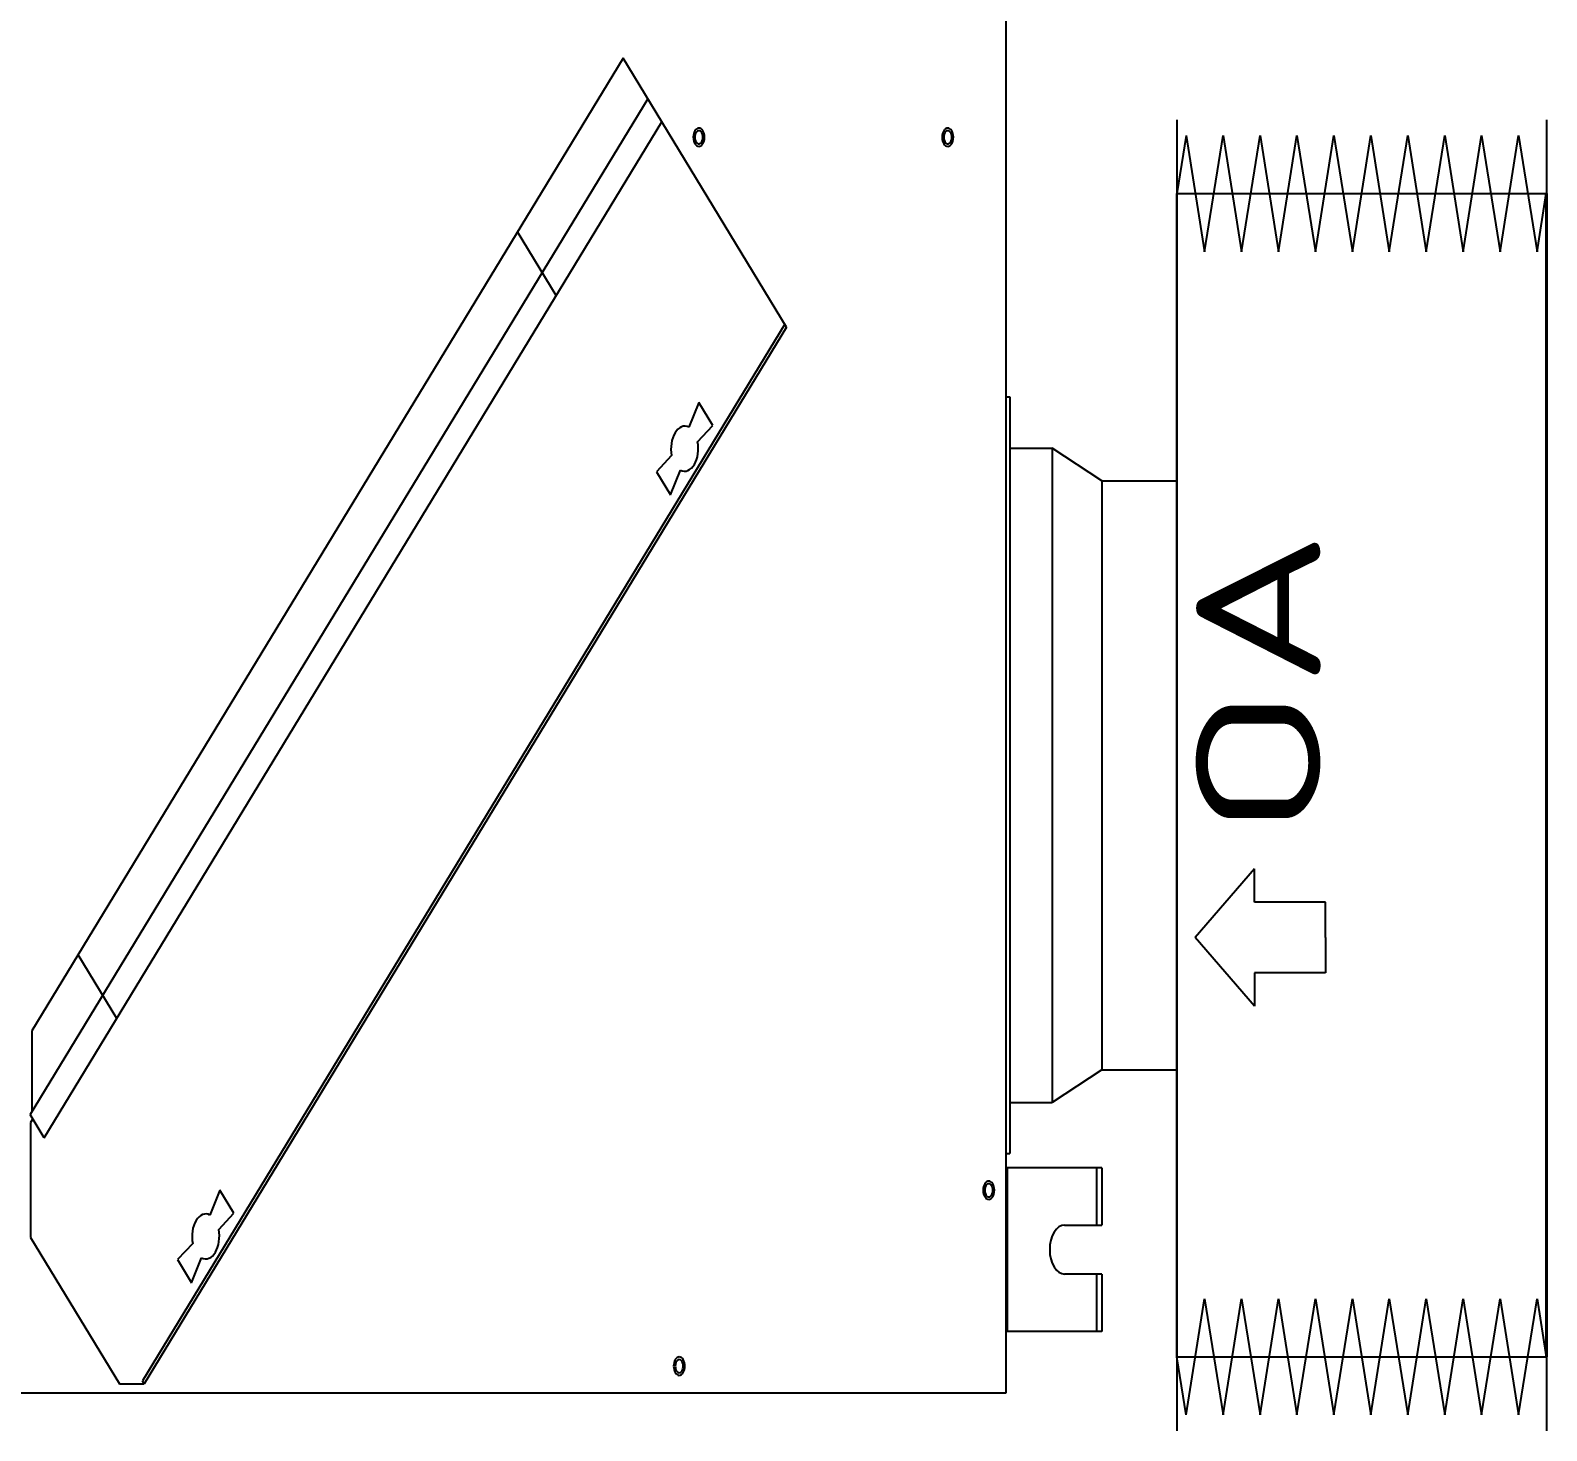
# Model space of a CAD drawing. Extents: x 815029915 to 815825525, y 579155098 to 579748855.
# Drawn here: x 815188639 to 815189460, y 579477153 to 579477911 of the extents above; entities that cross this region are included whole.
import ezdxf

# ---------------------------------------------------------------- set-up
doc = ezdxf.new("R2010")
doc.units = 0
doc.header["$LTSCALE"] = 100
doc.header["$MEASUREMENT"] = 0
for name, color, linetype in [('H-全热回收除霾新风机-设备', 7, 'Continuous'), ('H-通风-排风-法兰', 2, 'Continuous'), ('H-通风-排风-端线', 2, 'Continuous'), ('H-通风-排风-阀门', 7, 'Continuous')]:
    doc.layers.add(name, color=color, linetype=linetype)
doc.styles.get("Standard").update_dxf_attribs({"font": 'gbenor.shx', "bigfont": 'gbcbig.shx'})

# ---------------------------------------------------------------- blocks, each defined once
blk = doc.blocks.new('00000031Body')
for p, q in [((-237.5, 550), (-250, 500)), ((-237.5, 550), (-212.5, 450)), ((-212.5, 450), (-187.5, 550)), ((-187.5, 550), (-162.5, 450)), ((-162.5, 450), (-137.5, 550)), ((-137.5, 550), (-112.5, 450)), ((-112.5, 450), (-87.5, 550)), ((-87.5, 550), (-62.5, 450)), ((-62.5, 450), (-37.5, 550)), ((-37.5, 550), (-12.5, 450)), ((-12.5, 450), (12.5, 550)), ((12.5, 550), (37.5, 450)), ((37.5, 450), (62.5, 550)), ((62.5, 550), (87.5, 450)), ((87.5, 450), (112.5, 550)), ((112.5, 550), (137.5, 450)), ((137.5, 450), (162.5, 550)), ((162.5, 550), (187.5, 450)), ((187.5, 450), (212.5, 550)), ((212.5, 550), (237.5, 450)), ((-250, 500), (250, 500)), ((237.5, 450), (250, 500)), ((250, -500), (250, 500)), ((-237.5, -550), (-212.5, -450)), ((-212.5, -450), (-187.5, -550)), ((-187.5, -550), (-162.5, -450)), ((-162.5, -450), (-137.5, -550)), ((-137.5, -550), (-112.5, -450)), ((-112.5, -450), (-87.5, -550)), ((-87.5, -550), (-62.5, -450)), ((-62.5, -450), (-37.5, -550)), ((-37.5, -550), (-12.5, -450)), ((-12.5, -450), (12.5, -550)), ((12.5, -550), (37.5, -450)), ((37.5, -450), (62.5, -550)), ((62.5, -550), (87.5, -450)), ((87.5, -450), (112.5, -550)), ((112.5, -550), (137.5, -450)), ((137.5, -450), (162.5, -550)), ((162.5, -550), (187.5, -450)), ((187.5, -450), (212.5, -550)), ((212.5, -550), (237.5, -450)), ((237.5, -450), (250, -500)), ((-237.5, -550), (-250, -500))]:
    blk.add_line(p, q)
at = {"color": 0, "linetype": 'ByBlock', "lineweight": -2}
for p, q in [((-250, -500), (-250, 500)), ((250, -500), (250, 500)), ((-250, -500), (250, -500))]:
    blk.add_line(p, q, dxfattribs=at)

msp = doc.modelspace()

# ---------------------------------------------------------------- linework, layer by layer
at = {"layer": 'H-全热回收除霾新风机-设备'}
for p, q in [((815189167.71, 579477173.53), (815189167.71, 579479170.21)), ((815189167.71, 579477173.53), (815189167.71, 579479170.21)), ((815188960.32, 579477896.25), (815188640.21, 579477369.57)), ((815188960.32, 579477896.25), (815188640.21, 579477369.57)), ((815189048.84, 579477750.62), (815188960.32, 579477896.25)), ((815189048.84, 579477750.62), (815188960.32, 579477896.25)), ((815188973.65, 579477874.33), (815188639.26, 579477324.15)), ((815188973.65, 579477874.33), (815188639.26, 579477324.15)), ((815188646.87, 579477311.63), (815188981.26, 579477861.8)), ((815188646.87, 579477311.63), (815188981.26, 579477861.8)), ((815188998.36, 579477854.46), (815188998.3, 579477853.49)), ((815188998.36, 579477854.46), (815188998.3, 579477853.49)), ((815188998.53, 579477855.39), (815188998.36, 579477854.46)), ((815188998.53, 579477855.39), (815188998.36, 579477854.46)), ((815188998.81, 579477856.26), (815188998.53, 579477855.39)), ((815188998.81, 579477856.26), (815188998.53, 579477855.39)), ((815188999.18, 579477857.01), (815188998.81, 579477856.26)), ((815188999.18, 579477857.01), (815188998.81, 579477856.26)), ((815188999.21, 579477854.18), (815188999.17, 579477853.49)), ((815188999.21, 579477854.18), (815188999.17, 579477853.49)), ((815188999.64, 579477857.63), (815188999.18, 579477857.01)), ((815188999.64, 579477857.63), (815188999.18, 579477857.01)), ((815188999.34, 579477854.84), (815188999.21, 579477854.18)), ((815188999.34, 579477854.84), (815188999.21, 579477854.18)), ((815188999.54, 579477855.46), (815188999.34, 579477854.84)), ((815188999.54, 579477855.46), (815188999.34, 579477854.84)), ((815188999.8, 579477855.99), (815188999.54, 579477855.46)), ((815188999.8, 579477855.99), (815188999.54, 579477855.46)), ((815189000.17, 579477858.09), (815188999.64, 579477857.63)), ((815189000.17, 579477858.09), (815188999.64, 579477857.63)), ((815189000.13, 579477856.43), (815188999.8, 579477855.99)), ((815189000.13, 579477856.43), (815188999.8, 579477855.99)), ((815189000.5, 579477856.76), (815189000.13, 579477856.43)), ((815189000.5, 579477856.76), (815189000.13, 579477856.43)), ((815189000.74, 579477858.38), (815189000.17, 579477858.09)), ((815189000.74, 579477858.38), (815189000.17, 579477858.09)), ((815189000.91, 579477856.96), (815189000.5, 579477856.76)), ((815189000.91, 579477856.96), (815189000.5, 579477856.76)), ((815189001.33, 579477858.47), (815189000.74, 579477858.38)), ((815189001.33, 579477858.47), (815189000.74, 579477858.38)), ((815189001.33, 579477857.03), (815189000.91, 579477856.96)), ((815189001.33, 579477857.03), (815189000.91, 579477856.96)), ((815189001.92, 579477858.38), (815189001.33, 579477858.47)), ((815189001.92, 579477858.38), (815189001.33, 579477858.47)), ((815189001.75, 579477856.96), (815189001.33, 579477857.03)), ((815189001.75, 579477856.96), (815189001.33, 579477857.03)), ((815189002.15, 579477856.76), (815189001.75, 579477856.96)), ((815189002.15, 579477856.76), (815189001.75, 579477856.96)), ((815189002.49, 579477858.09), (815189001.92, 579477858.38)), ((815189002.49, 579477858.09), (815189001.92, 579477858.38)), ((815189002.52, 579477856.43), (815189002.15, 579477856.76)), ((815189002.52, 579477856.43), (815189002.15, 579477856.76)), ((815189003.01, 579477857.63), (815189002.49, 579477858.09)), ((815189003.01, 579477857.63), (815189002.49, 579477858.09)), ((815189002.85, 579477855.99), (815189002.52, 579477856.43)), ((815189002.85, 579477855.99), (815189002.52, 579477856.43)), ((815189003.12, 579477855.46), (815189002.85, 579477855.99)), ((815189003.12, 579477855.46), (815189002.85, 579477855.99)), ((815189003.47, 579477857.01), (815189003.01, 579477857.63)), ((815189003.47, 579477857.01), (815189003.01, 579477857.63)), ((815189003.32, 579477854.84), (815189003.12, 579477855.46)), ((815189003.32, 579477854.84), (815189003.12, 579477855.46)), ((815189003.44, 579477854.18), (815189003.32, 579477854.84)), ((815189003.44, 579477854.18), (815189003.32, 579477854.84)), ((815189003.48, 579477853.49), (815189003.44, 579477854.18)), ((815189003.48, 579477853.49), (815189003.44, 579477854.18)), ((815189003.85, 579477856.26), (815189003.47, 579477857.01)), ((815189003.85, 579477856.26), (815189003.47, 579477857.01)), ((815189004.13, 579477855.39), (815189003.85, 579477856.26)), ((815189004.13, 579477855.39), (815189003.85, 579477856.26)), ((815189004.3, 579477854.46), (815189004.13, 579477855.39)), ((815189004.3, 579477854.46), (815189004.13, 579477855.39)), ((815189004.36, 579477853.49), (815189004.3, 579477854.46)), ((815189004.36, 579477853.49), (815189004.3, 579477854.46)), ((815189133.1, 579477854.46), (815189133.05, 579477853.49)), ((815189133.1, 579477854.46), (815189133.05, 579477853.49)), ((815189133.28, 579477855.39), (815189133.1, 579477854.46)), ((815189133.28, 579477855.39), (815189133.1, 579477854.46)), ((815189133.56, 579477856.26), (815189133.28, 579477855.39)), ((815189133.56, 579477856.26), (815189133.28, 579477855.39)), ((815189133.93, 579477857.01), (815189133.56, 579477856.26)), ((815189133.93, 579477857.01), (815189133.56, 579477856.26)), ((815189133.96, 579477854.18), (815189133.92, 579477853.49)), ((815189133.96, 579477854.18), (815189133.92, 579477853.49)), ((815189134.39, 579477857.63), (815189133.93, 579477857.01)), ((815189134.39, 579477857.63), (815189133.93, 579477857.01)), ((815189134.08, 579477854.84), (815189133.96, 579477854.18)), ((815189134.08, 579477854.84), (815189133.96, 579477854.18)), ((815189134.28, 579477855.46), (815189134.08, 579477854.84)), ((815189134.28, 579477855.46), (815189134.08, 579477854.84)), ((815189134.55, 579477855.99), (815189134.28, 579477855.46)), ((815189134.55, 579477855.99), (815189134.28, 579477855.46)), ((815189134.92, 579477858.09), (815189134.39, 579477857.63)), ((815189134.92, 579477858.09), (815189134.39, 579477857.63)), ((815189134.88, 579477856.43), (815189134.55, 579477855.99)), ((815189134.88, 579477856.43), (815189134.55, 579477855.99)), ((815189135.25, 579477856.76), (815189134.88, 579477856.43)), ((815189135.25, 579477856.76), (815189134.88, 579477856.43)), ((815189135.48, 579477858.38), (815189134.92, 579477858.09)), ((815189135.48, 579477858.38), (815189134.92, 579477858.09)), ((815189135.65, 579477856.96), (815189135.25, 579477856.76)), ((815189135.65, 579477856.96), (815189135.25, 579477856.76)), ((815189136.07, 579477858.47), (815189135.48, 579477858.38)), ((815189136.07, 579477858.47), (815189135.48, 579477858.38)), ((815189136.07, 579477857.03), (815189135.65, 579477856.96)), ((815189136.07, 579477857.03), (815189135.65, 579477856.96)), ((815189136.67, 579477858.38), (815189136.07, 579477858.47)), ((815189136.67, 579477858.38), (815189136.07, 579477858.47)), ((815189136.49, 579477856.96), (815189136.07, 579477857.03)), ((815189136.49, 579477856.96), (815189136.07, 579477857.03)), ((815189136.9, 579477856.76), (815189136.49, 579477856.96)), ((815189136.9, 579477856.76), (815189136.49, 579477856.96)), ((815189137.23, 579477858.09), (815189136.67, 579477858.38)), ((815189137.23, 579477858.09), (815189136.67, 579477858.38)), ((815189137.27, 579477856.43), (815189136.9, 579477856.76)), ((815189137.27, 579477856.43), (815189136.9, 579477856.76)), ((815189137.76, 579477857.63), (815189137.23, 579477858.09)), ((815189137.76, 579477857.63), (815189137.23, 579477858.09)), ((815189137.6, 579477855.99), (815189137.27, 579477856.43)), ((815189137.6, 579477855.99), (815189137.27, 579477856.43)), ((815189137.87, 579477855.46), (815189137.6, 579477855.99)), ((815189137.87, 579477855.46), (815189137.6, 579477855.99)), ((815189138.22, 579477857.01), (815189137.76, 579477857.63)), ((815189138.22, 579477857.01), (815189137.76, 579477857.63)), ((815189138.06, 579477854.84), (815189137.87, 579477855.46)), ((815189138.06, 579477854.84), (815189137.87, 579477855.46)), ((815189138.19, 579477854.18), (815189138.06, 579477854.84)), ((815189138.19, 579477854.18), (815189138.06, 579477854.84)), ((815189138.23, 579477853.49), (815189138.19, 579477854.18)), ((815189138.23, 579477853.49), (815189138.19, 579477854.18)), ((815189138.59, 579477856.26), (815189138.22, 579477857.01)), ((815189138.59, 579477856.26), (815189138.22, 579477857.01)), ((815189138.87, 579477855.39), (815189138.59, 579477856.26)), ((815189138.87, 579477855.39), (815189138.59, 579477856.26)), ((815189139.05, 579477854.46), (815189138.87, 579477855.39)), ((815189139.05, 579477854.46), (815189138.87, 579477855.39)), ((815189139.1, 579477853.49), (815189139.05, 579477854.46)), ((815189139.1, 579477853.49), (815189139.05, 579477854.46)), ((815188998.3, 579477853.49), (815188998.36, 579477852.52)), ((815188998.3, 579477853.49), (815188998.36, 579477852.52)), ((815188998.36, 579477852.52), (815188998.53, 579477851.58)), ((815188998.36, 579477852.52), (815188998.53, 579477851.58)), ((815188998.53, 579477851.58), (815188998.81, 579477850.72)), ((815188998.53, 579477851.58), (815188998.81, 579477850.72)), ((815188998.81, 579477850.72), (815188999.18, 579477849.96)), ((815188998.81, 579477850.72), (815188999.18, 579477849.96)), ((815188999.17, 579477853.49), (815188999.21, 579477852.8)), ((815188999.17, 579477853.49), (815188999.21, 579477852.8)), ((815188999.18, 579477849.96), (815188999.64, 579477849.34)), ((815188999.18, 579477849.96), (815188999.64, 579477849.34)), ((815188999.21, 579477852.8), (815188999.34, 579477852.13)), ((815188999.21, 579477852.8), (815188999.34, 579477852.13)), ((815188999.34, 579477852.13), (815188999.54, 579477851.52)), ((815188999.34, 579477852.13), (815188999.54, 579477851.52)), ((815188999.54, 579477851.52), (815188999.8, 579477850.98)), ((815188999.54, 579477851.52), (815188999.8, 579477850.98)), ((815188999.64, 579477849.34), (815189000.17, 579477848.88)), ((815188999.64, 579477849.34), (815189000.17, 579477848.88)), ((815188999.8, 579477850.98), (815189000.13, 579477850.54)), ((815188999.8, 579477850.98), (815189000.13, 579477850.54)), ((815189000.13, 579477850.54), (815189000.5, 579477850.21)), ((815189000.13, 579477850.54), (815189000.5, 579477850.21)), ((815189000.17, 579477848.88), (815189000.74, 579477848.6)), ((815189000.17, 579477848.88), (815189000.74, 579477848.6)), ((815189000.5, 579477850.21), (815189000.91, 579477850.01)), ((815189000.5, 579477850.21), (815189000.91, 579477850.01)), ((815189000.74, 579477848.6), (815189001.33, 579477848.5)), ((815189000.74, 579477848.6), (815189001.33, 579477848.5)), ((815189000.91, 579477850.01), (815189001.33, 579477849.94)), ((815189000.91, 579477850.01), (815189001.33, 579477849.94)), ((815189001.33, 579477849.94), (815189001.75, 579477850.01)), ((815189001.33, 579477849.94), (815189001.75, 579477850.01)), ((815189001.33, 579477848.5), (815189001.92, 579477848.6)), ((815189001.33, 579477848.5), (815189001.92, 579477848.6)), ((815189001.75, 579477850.01), (815189002.15, 579477850.21)), ((815189001.75, 579477850.01), (815189002.15, 579477850.21)), ((815189001.92, 579477848.6), (815189002.49, 579477848.88)), ((815189001.92, 579477848.6), (815189002.49, 579477848.88)), ((815189002.15, 579477850.21), (815189002.52, 579477850.54)), ((815189002.15, 579477850.21), (815189002.52, 579477850.54)), ((815189002.49, 579477848.88), (815189003.01, 579477849.34)), ((815189002.49, 579477848.88), (815189003.01, 579477849.34)), ((815189002.52, 579477850.54), (815189002.85, 579477850.98)), ((815189002.52, 579477850.54), (815189002.85, 579477850.98)), ((815189002.85, 579477850.98), (815189003.12, 579477851.52)), ((815189002.85, 579477850.98), (815189003.12, 579477851.52)), ((815189003.01, 579477849.34), (815189003.47, 579477849.96)), ((815189003.01, 579477849.34), (815189003.47, 579477849.96)), ((815189003.12, 579477851.52), (815189003.32, 579477852.13)), ((815189003.12, 579477851.52), (815189003.32, 579477852.13)), ((815189003.32, 579477852.13), (815189003.44, 579477852.8)), ((815189003.32, 579477852.13), (815189003.44, 579477852.8)), ((815189003.44, 579477852.8), (815189003.48, 579477853.49)), ((815189003.44, 579477852.8), (815189003.48, 579477853.49)), ((815189003.47, 579477849.96), (815189003.85, 579477850.72)), ((815189003.47, 579477849.96), (815189003.85, 579477850.72)), ((815189003.85, 579477850.72), (815189004.13, 579477851.58)), ((815189003.85, 579477850.72), (815189004.13, 579477851.58)), ((815189004.13, 579477851.58), (815189004.3, 579477852.52)), ((815189004.13, 579477851.58), (815189004.3, 579477852.52)), ((815189004.3, 579477852.52), (815189004.36, 579477853.49)), ((815189004.3, 579477852.52), (815189004.36, 579477853.49)), ((815189133.05, 579477853.49), (815189133.1, 579477852.52)), ((815189133.05, 579477853.49), (815189133.1, 579477852.52)), ((815189133.1, 579477852.52), (815189133.28, 579477851.58)), ((815189133.1, 579477852.52), (815189133.28, 579477851.58)), ((815189133.28, 579477851.58), (815189133.56, 579477850.72)), ((815189133.28, 579477851.58), (815189133.56, 579477850.72)), ((815189133.56, 579477850.72), (815189133.93, 579477849.96)), ((815189133.56, 579477850.72), (815189133.93, 579477849.96)), ((815189133.92, 579477853.49), (815189133.96, 579477852.8)), ((815189133.92, 579477853.49), (815189133.96, 579477852.8)), ((815189133.93, 579477849.96), (815189134.39, 579477849.34)), ((815189133.93, 579477849.96), (815189134.39, 579477849.34)), ((815189133.96, 579477852.8), (815189134.08, 579477852.13)), ((815189133.96, 579477852.8), (815189134.08, 579477852.13)), ((815189134.08, 579477852.13), (815189134.28, 579477851.52)), ((815189134.08, 579477852.13), (815189134.28, 579477851.52)), ((815189134.28, 579477851.52), (815189134.55, 579477850.98)), ((815189134.28, 579477851.52), (815189134.55, 579477850.98)), ((815189134.39, 579477849.34), (815189134.92, 579477848.88)), ((815189134.39, 579477849.34), (815189134.92, 579477848.88)), ((815189134.55, 579477850.98), (815189134.88, 579477850.54)), ((815189134.55, 579477850.98), (815189134.88, 579477850.54)), ((815189134.88, 579477850.54), (815189135.25, 579477850.21)), ((815189134.88, 579477850.54), (815189135.25, 579477850.21)), ((815189134.92, 579477848.88), (815189135.48, 579477848.6)), ((815189134.92, 579477848.88), (815189135.48, 579477848.6)), ((815189135.25, 579477850.21), (815189135.65, 579477850.01)), ((815189135.25, 579477850.21), (815189135.65, 579477850.01)), ((815189135.48, 579477848.6), (815189136.07, 579477848.5)), ((815189135.48, 579477848.6), (815189136.07, 579477848.5)), ((815189135.65, 579477850.01), (815189136.07, 579477849.94)), ((815189135.65, 579477850.01), (815189136.07, 579477849.94)), ((815189136.07, 579477849.94), (815189136.49, 579477850.01)), ((815189136.07, 579477849.94), (815189136.49, 579477850.01)), ((815189136.07, 579477848.5), (815189136.67, 579477848.6)), ((815189136.07, 579477848.5), (815189136.67, 579477848.6)), ((815189136.49, 579477850.01), (815189136.9, 579477850.21)), ((815189136.49, 579477850.01), (815189136.9, 579477850.21)), ((815189136.67, 579477848.6), (815189137.23, 579477848.88)), ((815189136.67, 579477848.6), (815189137.23, 579477848.88)), ((815189136.9, 579477850.21), (815189137.27, 579477850.54)), ((815189136.9, 579477850.21), (815189137.27, 579477850.54)), ((815189137.23, 579477848.88), (815189137.76, 579477849.34)), ((815189137.23, 579477848.88), (815189137.76, 579477849.34)), ((815189137.27, 579477850.54), (815189137.6, 579477850.98)), ((815189137.27, 579477850.54), (815189137.6, 579477850.98)), ((815189137.6, 579477850.98), (815189137.87, 579477851.52)), ((815189137.6, 579477850.98), (815189137.87, 579477851.52)), ((815189137.76, 579477849.34), (815189138.22, 579477849.96)), ((815189137.76, 579477849.34), (815189138.22, 579477849.96)), ((815189137.87, 579477851.52), (815189138.06, 579477852.13)), ((815189137.87, 579477851.52), (815189138.06, 579477852.13)), ((815189138.06, 579477852.13), (815189138.19, 579477852.8)), ((815189138.06, 579477852.13), (815189138.19, 579477852.8)), ((815189138.19, 579477852.8), (815189138.23, 579477853.49)), ((815189138.19, 579477852.8), (815189138.23, 579477853.49)), ((815189138.22, 579477849.96), (815189138.59, 579477850.72)), ((815189138.22, 579477849.96), (815189138.59, 579477850.72)), ((815189138.59, 579477850.72), (815189138.87, 579477851.58)), ((815189138.59, 579477850.72), (815189138.87, 579477851.58)), ((815189138.87, 579477851.58), (815189139.05, 579477852.52)), ((815189138.87, 579477851.58), (815189139.05, 579477852.52)), ((815189139.05, 579477852.52), (815189139.1, 579477853.49)), ((815189139.05, 579477852.52), (815189139.1, 579477853.49)), ((815188924.15, 579477767.83), (815188903.21, 579477802.29)), ((815188924.15, 579477767.83), (815188903.21, 579477802.29)), ((815189047.89, 579477752.18), (815188700.12, 579477180)), ((815189047.89, 579477752.18), (815188700.12, 579477180)), ((815189048.84, 579477750.62), (815188701.07, 579477178.43)), ((815189048.84, 579477750.62), (815188701.07, 579477178.43)), ((815189001.25, 579477709.9), (815188995.92, 579477696.43)), ((815189001.25, 579477709.9), (815188995.92, 579477696.43)), ((815189008.86, 579477697.37), (815189001.25, 579477709.9)), ((815189008.86, 579477697.37), (815189001.25, 579477709.9)), ((815189167.71, 579477712.85), (815189169.73, 579477712.85)), ((815189167.71, 579477712.85), (815189169.73, 579477712.85)), ((815189169.73, 579477712.85), (815189169.73, 579477303.1)), ((815189169.73, 579477712.85), (815189169.73, 579477303.1)), ((815188987.17, 579477690.79), (815188986.74, 579477689.28)), ((815188987.17, 579477690.79), (815188986.74, 579477689.28)), ((815188987.73, 579477692.19), (815188987.17, 579477690.79)), ((815188987.73, 579477692.19), (815188987.17, 579477690.79)), ((815188988.4, 579477693.45), (815188987.73, 579477692.19)), ((815188988.4, 579477693.45), (815188987.73, 579477692.19)), ((815188989.16, 579477694.55), (815188988.4, 579477693.45)), ((815188989.16, 579477694.55), (815188988.4, 579477693.45)), ((815188990.01, 579477695.47), (815188989.16, 579477694.55)), ((815188990.01, 579477695.47), (815188989.16, 579477694.55)), ((815188990.93, 579477696.18), (815188990.01, 579477695.47)), ((815188990.93, 579477696.18), (815188990.01, 579477695.47)), ((815188991.9, 579477696.68), (815188990.93, 579477696.18)), ((815188991.9, 579477696.68), (815188990.93, 579477696.18)), ((815188992.9, 579477696.96), (815188991.9, 579477696.68)), ((815188992.9, 579477696.96), (815188991.9, 579477696.68)), ((815188993.92, 579477697.01), (815188992.9, 579477696.96)), ((815188993.92, 579477697.01), (815188992.9, 579477696.96)), ((815188994.93, 579477696.83), (815188993.92, 579477697.01)), ((815188994.93, 579477696.83), (815188993.92, 579477697.01)), ((815188995.92, 579477696.43), (815188994.93, 579477696.83)), ((815188995.92, 579477696.43), (815188994.93, 579477696.83)), ((815189000.67, 579477688.6), (815189008.86, 579477697.37)), ((815189000.67, 579477688.6), (815189008.86, 579477697.37)), ((815188986.26, 579477686.04), (815188986.23, 579477684.37)), ((815188986.26, 579477686.04), (815188986.23, 579477684.37)), ((815188986.23, 579477684.37), (815188986.34, 579477682.7)), ((815188986.23, 579477684.37), (815188986.34, 579477682.7)), ((815188986.43, 579477687.69), (815188986.26, 579477686.04)), ((815188986.43, 579477687.69), (815188986.26, 579477686.04)), ((815188986.34, 579477682.7), (815188986.59, 579477681.08)), ((815188986.34, 579477682.7), (815188986.59, 579477681.08)), ((815188986.74, 579477689.28), (815188986.43, 579477687.69)), ((815188986.74, 579477689.28), (815188986.43, 579477687.69)), ((815189000.53, 579477680.4), (815189000.83, 579477681.99)), ((815189000.53, 579477680.4), (815189000.83, 579477681.99)), ((815189000.92, 579477686.97), (815189000.67, 579477688.6)), ((815189000.92, 579477686.97), (815189000.67, 579477688.6)), ((815189000.83, 579477681.99), (815189001, 579477683.64)), ((815189000.83, 579477681.99), (815189001, 579477683.64)), ((815189001.03, 579477685.31), (815189000.92, 579477686.97)), ((815189001.03, 579477685.31), (815189000.92, 579477686.97)), ((815189001, 579477683.64), (815189001.03, 579477685.31)), ((815189001, 579477683.64), (815189001.03, 579477685.31)), ((815189169.73, 579477685.16), (815189192.61, 579477685.16)), ((815189169.73, 579477685.16), (815189192.61, 579477685.16)), ((815189219.54, 579477667.44), (815189192.61, 579477685.16)), ((815189192.61, 579477685.16), (815189192.61, 579477330.79)), ((815189219.54, 579477667.44), (815189192.61, 579477685.16)), ((815189192.61, 579477685.16), (815189192.61, 579477330.79)), ((815188986.59, 579477681.08), (815188978.4, 579477672.31)), ((815188986.59, 579477681.08), (815188978.4, 579477672.31)), ((815188986.02, 579477659.78), (815188991.35, 579477673.25)), ((815188986.02, 579477659.78), (815188991.35, 579477673.25)), ((815188991.35, 579477673.25), (815188992.33, 579477672.85)), ((815188991.35, 579477673.25), (815188992.33, 579477672.85)), ((815188995.36, 579477672.99), (815188996.33, 579477673.5)), ((815188995.36, 579477672.99), (815188996.33, 579477673.5)), ((815188996.33, 579477673.5), (815188997.25, 579477674.21)), ((815188996.33, 579477673.5), (815188997.25, 579477674.21)), ((815188997.25, 579477674.21), (815188998.1, 579477675.13)), ((815188997.25, 579477674.21), (815188998.1, 579477675.13)), ((815188998.1, 579477675.13), (815188998.87, 579477676.22)), ((815188998.1, 579477675.13), (815188998.87, 579477676.22)), ((815188998.87, 579477676.22), (815188999.53, 579477677.49)), ((815188998.87, 579477676.22), (815188999.53, 579477677.49)), ((815188999.53, 579477677.49), (815189000.09, 579477678.88)), ((815188999.53, 579477677.49), (815189000.09, 579477678.88)), ((815189000.09, 579477678.88), (815189000.53, 579477680.4)), ((815189000.09, 579477678.88), (815189000.53, 579477680.4)), ((815188978.4, 579477672.31), (815188986.02, 579477659.78)), ((815188978.4, 579477672.31), (815188986.02, 579477659.78)), ((815188992.33, 579477672.85), (815188993.34, 579477672.67)), ((815188992.33, 579477672.85), (815188993.34, 579477672.67)), ((815188993.34, 579477672.67), (815188994.36, 579477672.72)), ((815188993.34, 579477672.67), (815188994.36, 579477672.72)), ((815188994.36, 579477672.72), (815188995.36, 579477672.99)), ((815188994.36, 579477672.72), (815188995.36, 579477672.99)), ((815189219.54, 579477667.44), (815189259.92, 579477667.44)), ((815189219.54, 579477667.44), (815189219.54, 579477348.5)), ((815189219.54, 579477667.44), (815189259.92, 579477667.44)), ((815189219.54, 579477667.44), (815189219.54, 579477348.5)), ((815189259.92, 579477667.44), (815189259.92, 579477348.51)), ((815189259.92, 579477667.44), (815189259.92, 579477348.51)), ((815189302.19, 579477457.33), (815189270.02, 579477420.14)), ((815189302.19, 579477457.33), (815189270.02, 579477420.14)), ((815189302.19, 579477439.26), (815189302.19, 579477457.33)), ((815189302.19, 579477439.26), (815189302.19, 579477457.33)), ((815189340.54, 579477439.26), (815189302.19, 579477439.26)), ((815189340.54, 579477439.26), (815189302.19, 579477439.26)), ((815189340.54, 579477420.14), (815189340.54, 579477439.26)), ((815189340.54, 579477420.14), (815189340.54, 579477439.26)), ((815189302.19, 579477382.95), (815189270.02, 579477420.14)), ((815189302.19, 579477382.95), (815189270.02, 579477420.14)), ((815189340.54, 579477420.14), (815189340.54, 579477401.02)), ((815189340.54, 579477420.14), (815189340.54, 579477401.02)), ((815188686.18, 579477376.3), (815188665.24, 579477410.76)), ((815188686.18, 579477376.3), (815188665.24, 579477410.76)), ((815189340.54, 579477401.02), (815189302.19, 579477401.02)), ((815189302.19, 579477401.02), (815189302.19, 579477382.95)), ((815189340.54, 579477401.02), (815189302.19, 579477401.02)), ((815189302.19, 579477401.02), (815189302.19, 579477382.95)), ((815188640.21, 579477369.57), (815188640.21, 579477325.72)), ((815188640.21, 579477369.57), (815188640.21, 579477325.72)), ((815189219.54, 579477348.5), (815189192.61, 579477330.79)), ((815189219.54, 579477348.5), (815189192.61, 579477330.79)), ((815189219.54, 579477348.5), (815189259.92, 579477348.5)), ((815189219.54, 579477348.5), (815189259.92, 579477348.5)), ((815189169.73, 579477330.79), (815189192.61, 579477330.79)), ((815189169.73, 579477330.79), (815189192.61, 579477330.79)), ((815188646.87, 579477311.63), (815188639.26, 579477324.15)), ((815188646.87, 579477311.63), (815188639.26, 579477324.15)), ((815188640.69, 579477321.81), (815188639.48, 579477319.82)), ((815188640.69, 579477321.81), (815188639.48, 579477319.82)), ((815188639.48, 579477319.82), (815188639.48, 579477257.62)), ((815188639.48, 579477319.82), (815188639.48, 579477257.62)), ((815189167.71, 579477303.1), (815189169.73, 579477303.1)), ((815189167.71, 579477303.1), (815189169.73, 579477303.1)), ((815189157.13, 579477287.77), (815189156.6, 579477287.31)), ((815189157.13, 579477287.77), (815189156.6, 579477287.31)), ((815189157.7, 579477288.05), (815189157.13, 579477287.77)), ((815189157.7, 579477288.05), (815189157.13, 579477287.77)), ((815189158.29, 579477288.15), (815189157.7, 579477288.05)), ((815189158.29, 579477288.15), (815189157.7, 579477288.05)), ((815189158.88, 579477288.05), (815189158.29, 579477288.15)), ((815189158.88, 579477288.05), (815189158.29, 579477288.15)), ((815189159.45, 579477287.77), (815189158.88, 579477288.05)), ((815189159.45, 579477287.77), (815189158.88, 579477288.05)), ((815189159.97, 579477287.31), (815189159.45, 579477287.77)), ((815189159.97, 579477287.31), (815189159.45, 579477287.77)), ((815189219.54, 579477295.35), (815189167.71, 579477295.35)), ((815189219.54, 579477295.35), (815189167.71, 579477295.35)), ((815189168.38, 579477206.75), (815189168.38, 579477295.35)), ((815189168.38, 579477206.75), (815189168.38, 579477295.35)), ((815189216.84, 579477264.34), (815189216.84, 579477295.35)), ((815189216.84, 579477264.34), (815189216.84, 579477295.35)), ((815189219.54, 579477295.35), (815189219.54, 579477264.34)), ((815189219.54, 579477295.35), (815189219.54, 579477264.34)), ((815188741.94, 579477283.25), (815188736.6, 579477269.78)), ((815188741.94, 579477283.25), (815188736.6, 579477269.78)), ((815188749.55, 579477270.72), (815188741.94, 579477283.25)), ((815188749.55, 579477270.72), (815188741.94, 579477283.25)), ((815189155.32, 579477284.14), (815189155.26, 579477283.17)), ((815189155.32, 579477284.14), (815189155.26, 579477283.17)), ((815189155.26, 579477283.17), (815189155.32, 579477282.19)), ((815189155.26, 579477283.17), (815189155.32, 579477282.19)), ((815189155.49, 579477285.07), (815189155.32, 579477284.14)), ((815189155.49, 579477285.07), (815189155.32, 579477284.14)), ((815189155.32, 579477282.19), (815189155.49, 579477281.26)), ((815189155.32, 579477282.19), (815189155.49, 579477281.26)), ((815189155.77, 579477285.94), (815189155.49, 579477285.07)), ((815189155.77, 579477285.94), (815189155.49, 579477285.07)), ((815189155.49, 579477281.26), (815189155.77, 579477280.4)), ((815189155.49, 579477281.26), (815189155.77, 579477280.4)), ((815189156.14, 579477286.69), (815189155.77, 579477285.94)), ((815189156.14, 579477286.69), (815189155.77, 579477285.94)), ((815189155.77, 579477280.4), (815189156.14, 579477279.64)), ((815189155.77, 579477280.4), (815189156.14, 579477279.64)), ((815189156.17, 579477283.86), (815189156.13, 579477283.17)), ((815189156.17, 579477283.86), (815189156.13, 579477283.17)), ((815189156.13, 579477283.17), (815189156.17, 579477282.48)), ((815189156.13, 579477283.17), (815189156.17, 579477282.48)), ((815189156.6, 579477287.31), (815189156.14, 579477286.69)), ((815189156.6, 579477287.31), (815189156.14, 579477286.69)), ((815189156.14, 579477279.64), (815189156.6, 579477279.02)), ((815189156.14, 579477279.64), (815189156.6, 579477279.02)), ((815189156.3, 579477284.52), (815189156.17, 579477283.86)), ((815189156.3, 579477284.52), (815189156.17, 579477283.86)), ((815189156.17, 579477282.48), (815189156.3, 579477281.81)), ((815189156.17, 579477282.48), (815189156.3, 579477281.81)), ((815189156.5, 579477285.14), (815189156.3, 579477284.52)), ((815189156.5, 579477285.14), (815189156.3, 579477284.52)), ((815189156.3, 579477281.81), (815189156.5, 579477281.2)), ((815189156.3, 579477281.81), (815189156.5, 579477281.2)), ((815189156.76, 579477285.67), (815189156.5, 579477285.14)), ((815189156.76, 579477285.67), (815189156.5, 579477285.14)), ((815189156.5, 579477281.2), (815189156.76, 579477280.66)), ((815189156.5, 579477281.2), (815189156.76, 579477280.66)), ((815189157.09, 579477286.11), (815189156.76, 579477285.67)), ((815189157.09, 579477286.11), (815189156.76, 579477285.67)), ((815189156.76, 579477280.66), (815189157.09, 579477280.22)), ((815189156.76, 579477280.66), (815189157.09, 579477280.22)), ((815189157.46, 579477286.44), (815189157.09, 579477286.11)), ((815189157.46, 579477286.44), (815189157.09, 579477286.11)), ((815189157.09, 579477280.22), (815189157.46, 579477279.89)), ((815189157.09, 579477280.22), (815189157.46, 579477279.89)), ((815189157.87, 579477286.64), (815189157.46, 579477286.44)), ((815189157.87, 579477286.64), (815189157.46, 579477286.44)), ((815189157.46, 579477279.89), (815189157.87, 579477279.69)), ((815189157.46, 579477279.89), (815189157.87, 579477279.69)), ((815189158.29, 579477286.71), (815189157.87, 579477286.64)), ((815189158.29, 579477286.71), (815189157.87, 579477286.64)), ((815189157.87, 579477279.69), (815189158.29, 579477279.62)), ((815189157.87, 579477279.69), (815189158.29, 579477279.62)), ((815189158.71, 579477286.64), (815189158.29, 579477286.71)), ((815189158.71, 579477286.64), (815189158.29, 579477286.71)), ((815189158.29, 579477279.62), (815189158.71, 579477279.69)), ((815189158.29, 579477279.62), (815189158.71, 579477279.69)), ((815189159.11, 579477286.44), (815189158.71, 579477286.64)), ((815189159.11, 579477286.44), (815189158.71, 579477286.64)), ((815189158.71, 579477279.69), (815189159.11, 579477279.89)), ((815189158.71, 579477279.69), (815189159.11, 579477279.89)), ((815189159.48, 579477286.11), (815189159.11, 579477286.44)), ((815189159.48, 579477286.11), (815189159.11, 579477286.44)), ((815189159.11, 579477279.89), (815189159.48, 579477280.22)), ((815189159.11, 579477279.89), (815189159.48, 579477280.22)), ((815189159.81, 579477285.67), (815189159.48, 579477286.11)), ((815189159.81, 579477285.67), (815189159.48, 579477286.11)), ((815189159.48, 579477280.22), (815189159.81, 579477280.66)), ((815189159.48, 579477280.22), (815189159.81, 579477280.66)), ((815189160.08, 579477285.14), (815189159.81, 579477285.67)), ((815189160.08, 579477285.14), (815189159.81, 579477285.67)), ((815189159.81, 579477280.66), (815189160.08, 579477281.2)), ((815189159.81, 579477280.66), (815189160.08, 579477281.2)), ((815189160.43, 579477286.69), (815189159.97, 579477287.31)), ((815189160.43, 579477286.69), (815189159.97, 579477287.31)), ((815189159.97, 579477279.02), (815189160.43, 579477279.64)), ((815189159.97, 579477279.02), (815189160.43, 579477279.64)), ((815189160.28, 579477284.52), (815189160.08, 579477285.14)), ((815189160.28, 579477284.52), (815189160.08, 579477285.14)), ((815189160.08, 579477281.2), (815189160.28, 579477281.81)), ((815189160.08, 579477281.2), (815189160.28, 579477281.81)), ((815189160.4, 579477283.86), (815189160.28, 579477284.52)), ((815189160.4, 579477283.86), (815189160.28, 579477284.52)), ((815189160.28, 579477281.81), (815189160.4, 579477282.48)), ((815189160.28, 579477281.81), (815189160.4, 579477282.48)), ((815189160.44, 579477283.17), (815189160.4, 579477283.86)), ((815189160.44, 579477283.17), (815189160.4, 579477283.86)), ((815189160.4, 579477282.48), (815189160.44, 579477283.17)), ((815189160.4, 579477282.48), (815189160.44, 579477283.17)), ((815189160.8, 579477285.94), (815189160.43, 579477286.69)), ((815189160.8, 579477285.94), (815189160.43, 579477286.69)), ((815189160.43, 579477279.64), (815189160.8, 579477280.4)), ((815189160.43, 579477279.64), (815189160.8, 579477280.4)), ((815189161.08, 579477285.07), (815189160.8, 579477285.94)), ((815189161.08, 579477285.07), (815189160.8, 579477285.94)), ((815189160.8, 579477280.4), (815189161.08, 579477281.26)), ((815189160.8, 579477280.4), (815189161.08, 579477281.26)), ((815189161.26, 579477284.14), (815189161.08, 579477285.07)), ((815189161.26, 579477284.14), (815189161.08, 579477285.07)), ((815189161.08, 579477281.26), (815189161.26, 579477282.19)), ((815189161.08, 579477281.26), (815189161.26, 579477282.19)), ((815189161.31, 579477283.17), (815189161.26, 579477284.14)), ((815189161.31, 579477283.17), (815189161.26, 579477284.14)), ((815189161.26, 579477282.19), (815189161.31, 579477283.17)), ((815189161.26, 579477282.19), (815189161.31, 579477283.17)), ((815189156.6, 579477279.02), (815189157.13, 579477278.56)), ((815189156.6, 579477279.02), (815189157.13, 579477278.56)), ((815189157.13, 579477278.56), (815189157.7, 579477278.28)), ((815189157.13, 579477278.56), (815189157.7, 579477278.28)), ((815189157.7, 579477278.28), (815189158.29, 579477278.18)), ((815189157.7, 579477278.28), (815189158.29, 579477278.18)), ((815189158.29, 579477278.18), (815189158.88, 579477278.28)), ((815189158.29, 579477278.18), (815189158.88, 579477278.28)), ((815189158.88, 579477278.28), (815189159.45, 579477278.56)), ((815189158.88, 579477278.28), (815189159.45, 579477278.56)), ((815189159.45, 579477278.56), (815189159.97, 579477279.02)), ((815189159.45, 579477278.56), (815189159.97, 579477279.02)), ((815188727.86, 579477264.14), (815188727.43, 579477262.63)), ((815188727.86, 579477264.14), (815188727.43, 579477262.63)), ((815188728.42, 579477265.54), (815188727.86, 579477264.14)), ((815188728.42, 579477265.54), (815188727.86, 579477264.14)), ((815188729.08, 579477266.8), (815188728.42, 579477265.54)), ((815188729.08, 579477266.8), (815188728.42, 579477265.54)), ((815188729.85, 579477267.9), (815188729.08, 579477266.8)), ((815188729.85, 579477267.9), (815188729.08, 579477266.8)), ((815188730.7, 579477268.82), (815188729.85, 579477267.9)), ((815188730.7, 579477268.82), (815188729.85, 579477267.9)), ((815188731.62, 579477269.53), (815188730.7, 579477268.82)), ((815188731.62, 579477269.53), (815188730.7, 579477268.82)), ((815188732.59, 579477270.04), (815188731.62, 579477269.53)), ((815188732.59, 579477270.04), (815188731.62, 579477269.53)), ((815188733.59, 579477270.31), (815188732.59, 579477270.04)), ((815188733.59, 579477270.31), (815188732.59, 579477270.04)), ((815188734.61, 579477270.36), (815188733.59, 579477270.31)), ((815188734.61, 579477270.36), (815188733.59, 579477270.31)), ((815188735.62, 579477270.18), (815188734.61, 579477270.36)), ((815188735.62, 579477270.18), (815188734.61, 579477270.36)), ((815188736.6, 579477269.78), (815188735.62, 579477270.18)), ((815188736.6, 579477269.78), (815188735.62, 579477270.18)), ((815188741.36, 579477261.95), (815188749.55, 579477270.72)), ((815188741.36, 579477261.95), (815188749.55, 579477270.72)), ((815189196.25, 579477263.33), (815189194.86, 579477262.1)), ((815189196.25, 579477263.33), (815189194.86, 579477262.1)), ((815189197.77, 579477264.08), (815189196.25, 579477263.33)), ((815189197.77, 579477264.08), (815189196.25, 579477263.33)), ((815189199.34, 579477264.34), (815189197.77, 579477264.08)), ((815189199.34, 579477264.34), (815189197.77, 579477264.08)), ((815189199.34, 579477264.34), (815189219.54, 579477264.34)), ((815189199.34, 579477264.34), (815189219.54, 579477264.34)), ((815188639.48, 579477257.62), (815188687.61, 579477178.43)), ((815188639.48, 579477257.62), (815188687.61, 579477178.43)), ((815188726.95, 579477259.39), (815188726.92, 579477257.72)), ((815188726.95, 579477259.39), (815188726.92, 579477257.72)), ((815188726.92, 579477257.72), (815188727.03, 579477256.06)), ((815188726.92, 579477257.72), (815188727.03, 579477256.06)), ((815188727.12, 579477261.04), (815188726.95, 579477259.39)), ((815188727.12, 579477261.04), (815188726.95, 579477259.39)), ((815188727.03, 579477256.06), (815188727.28, 579477254.43)), ((815188727.03, 579477256.06), (815188727.28, 579477254.43)), ((815188727.43, 579477262.63), (815188727.12, 579477261.04)), ((815188727.43, 579477262.63), (815188727.12, 579477261.04)), ((815188741.21, 579477253.75), (815188741.52, 579477255.34)), ((815188741.21, 579477253.75), (815188741.52, 579477255.34)), ((815188741.61, 579477260.33), (815188741.36, 579477261.95)), ((815188741.61, 579477260.33), (815188741.36, 579477261.95)), ((815188741.52, 579477255.34), (815188741.69, 579477256.99)), ((815188741.52, 579477255.34), (815188741.69, 579477256.99)), ((815188741.72, 579477258.66), (815188741.61, 579477260.33)), ((815188741.72, 579477258.66), (815188741.61, 579477260.33)), ((815188741.69, 579477256.99), (815188741.72, 579477258.66)), ((815188741.69, 579477256.99), (815188741.72, 579477258.66)), ((815189191.88, 579477256.14), (815189191.42, 579477253.64)), ((815189191.88, 579477256.14), (815189191.42, 579477253.64)), ((815189192.63, 579477258.43), (815189191.88, 579477256.14)), ((815189192.63, 579477258.43), (815189191.88, 579477256.14)), ((815189193.63, 579477260.45), (815189192.63, 579477258.43)), ((815189193.63, 579477260.45), (815189192.63, 579477258.43)), ((815189194.86, 579477262.1), (815189193.63, 579477260.45)), ((815189194.86, 579477262.1), (815189193.63, 579477260.45)), ((815188727.28, 579477254.43), (815188719.09, 579477245.66)), ((815188727.28, 579477254.43), (815188719.09, 579477245.66)), ((815188726.71, 579477233.13), (815188732.04, 579477246.6)), ((815188726.71, 579477233.13), (815188732.04, 579477246.6)), ((815188732.04, 579477246.6), (815188733.02, 579477246.2)), ((815188732.04, 579477246.6), (815188733.02, 579477246.2)), ((815188735.05, 579477246.07), (815188736.05, 579477246.35)), ((815188735.05, 579477246.07), (815188736.05, 579477246.35)), ((815188736.05, 579477246.35), (815188737.02, 579477246.85)), ((815188736.05, 579477246.35), (815188737.02, 579477246.85)), ((815188737.02, 579477246.85), (815188737.94, 579477247.56)), ((815188737.02, 579477246.85), (815188737.94, 579477247.56)), ((815188737.94, 579477247.56), (815188738.79, 579477248.48)), ((815188737.94, 579477247.56), (815188738.79, 579477248.48)), ((815188738.79, 579477248.48), (815188739.56, 579477249.58)), ((815188738.79, 579477248.48), (815188739.56, 579477249.58)), ((815188739.56, 579477249.58), (815188740.22, 579477250.84)), ((815188739.56, 579477249.58), (815188740.22, 579477250.84)), ((815188740.22, 579477250.84), (815188740.78, 579477252.24)), ((815188740.22, 579477250.84), (815188740.78, 579477252.24)), ((815188740.78, 579477252.24), (815188741.21, 579477253.75)), ((815188740.78, 579477252.24), (815188741.21, 579477253.75)), ((815189191.42, 579477253.64), (815189191.27, 579477251.05)), ((815189191.42, 579477253.64), (815189191.27, 579477251.05)), ((815189191.27, 579477251.05), (815189191.42, 579477248.46)), ((815189191.27, 579477251.05), (815189191.42, 579477248.46)), ((815189191.42, 579477248.46), (815189191.88, 579477245.97)), ((815189191.42, 579477248.46), (815189191.88, 579477245.97)), ((815188719.09, 579477245.66), (815188726.71, 579477233.13)), ((815188719.09, 579477245.66), (815188726.71, 579477233.13)), ((815188733.02, 579477246.2), (815188734.03, 579477246.02)), ((815188733.02, 579477246.2), (815188734.03, 579477246.02)), ((815188734.03, 579477246.02), (815188735.05, 579477246.07)), ((815188734.03, 579477246.02), (815188735.05, 579477246.07)), ((815189191.88, 579477245.97), (815189192.63, 579477243.67)), ((815189191.88, 579477245.97), (815189192.63, 579477243.67)), ((815189192.63, 579477243.67), (815189193.63, 579477241.65)), ((815189192.63, 579477243.67), (815189193.63, 579477241.65)), ((815189193.63, 579477241.65), (815189194.86, 579477240)), ((815189193.63, 579477241.65), (815189194.86, 579477240)), ((815189194.86, 579477240), (815189196.25, 579477238.77)), ((815189194.86, 579477240), (815189196.25, 579477238.77)), ((815189196.25, 579477238.77), (815189197.77, 579477238.02)), ((815189196.25, 579477238.77), (815189197.77, 579477238.02)), ((815189197.77, 579477238.02), (815189199.34, 579477237.76)), ((815189197.77, 579477238.02), (815189199.34, 579477237.76)), ((815189219.54, 579477237.76), (815189199.34, 579477237.76)), ((815189219.54, 579477237.76), (815189199.34, 579477237.76)), ((815189216.84, 579477206.75), (815189216.84, 579477237.76)), ((815189216.84, 579477206.75), (815189216.84, 579477237.76)), ((815189219.54, 579477237.76), (815189219.54, 579477206.75)), ((815189219.54, 579477237.76), (815189219.54, 579477206.75)), ((815189219.54, 579477206.75), (815189167.71, 579477206.75)), ((815189219.54, 579477206.75), (815189167.71, 579477206.75)), ((815188987.72, 579477188.9), (815188987.66, 579477187.93)), ((815188987.72, 579477188.9), (815188987.66, 579477187.93)), ((815188987.89, 579477189.84), (815188987.72, 579477188.9)), ((815188987.89, 579477189.84), (815188987.72, 579477188.9)), ((815188988.17, 579477190.7), (815188987.89, 579477189.84)), ((815188988.17, 579477190.7), (815188987.89, 579477189.84)), ((815188988.55, 579477191.45), (815188988.17, 579477190.7)), ((815188988.55, 579477191.45), (815188988.17, 579477190.7)), ((815188989.01, 579477192.07), (815188988.55, 579477191.45)), ((815188989.01, 579477192.07), (815188988.55, 579477191.45)), ((815188988.7, 579477189.28), (815188988.58, 579477188.62)), ((815188988.7, 579477189.28), (815188988.58, 579477188.62)), ((815188988.9, 579477189.9), (815188988.7, 579477189.28)), ((815188988.9, 579477189.9), (815188988.7, 579477189.28)), ((815188989.17, 579477190.43), (815188988.9, 579477189.9)), ((815188989.17, 579477190.43), (815188988.9, 579477189.9)), ((815188989.53, 579477192.53), (815188989.01, 579477192.07)), ((815188989.53, 579477192.53), (815188989.01, 579477192.07)), ((815188989.49, 579477190.87), (815188989.17, 579477190.43)), ((815188989.49, 579477190.87), (815188989.17, 579477190.43)), ((815188989.87, 579477191.2), (815188989.49, 579477190.87)), ((815188989.87, 579477191.2), (815188989.49, 579477190.87)), ((815188990.1, 579477192.82), (815188989.53, 579477192.53)), ((815188990.1, 579477192.82), (815188989.53, 579477192.53)), ((815188990.27, 579477191.4), (815188989.87, 579477191.2)), ((815188990.27, 579477191.4), (815188989.87, 579477191.2)), ((815188990.69, 579477192.91), (815188990.1, 579477192.82)), ((815188990.69, 579477192.91), (815188990.1, 579477192.82)), ((815188990.69, 579477191.47), (815188990.27, 579477191.4)), ((815188990.69, 579477191.47), (815188990.27, 579477191.4)), ((815188991.28, 579477192.82), (815188990.69, 579477192.91)), ((815188991.28, 579477192.82), (815188990.69, 579477192.91)), ((815188991.11, 579477191.4), (815188990.69, 579477191.47)), ((815188991.11, 579477191.4), (815188990.69, 579477191.47)), ((815188991.51, 579477191.2), (815188991.11, 579477191.4)), ((815188991.51, 579477191.2), (815188991.11, 579477191.4)), ((815188991.85, 579477192.53), (815188991.28, 579477192.82)), ((815188991.85, 579477192.53), (815188991.28, 579477192.82)), ((815188991.89, 579477190.87), (815188991.51, 579477191.2)), ((815188991.89, 579477190.87), (815188991.51, 579477191.2)), ((815188992.37, 579477192.07), (815188991.85, 579477192.53)), ((815188992.37, 579477192.07), (815188991.85, 579477192.53)), ((815188992.21, 579477190.43), (815188991.89, 579477190.87)), ((815188992.21, 579477190.43), (815188991.89, 579477190.87)), ((815188992.48, 579477189.9), (815188992.21, 579477190.43)), ((815188992.48, 579477189.9), (815188992.21, 579477190.43)), ((815188992.83, 579477191.45), (815188992.37, 579477192.07)), ((815188992.83, 579477191.45), (815188992.37, 579477192.07)), ((815188992.68, 579477189.28), (815188992.48, 579477189.9)), ((815188992.68, 579477189.28), (815188992.48, 579477189.9)), ((815188992.8, 579477188.62), (815188992.68, 579477189.28)), ((815188992.8, 579477188.62), (815188992.68, 579477189.28)), ((815188993.21, 579477190.7), (815188992.83, 579477191.45)), ((815188993.21, 579477190.7), (815188992.83, 579477191.45)), ((815188993.49, 579477189.84), (815188993.21, 579477190.7)), ((815188993.49, 579477189.84), (815188993.21, 579477190.7)), ((815188993.66, 579477188.9), (815188993.49, 579477189.84)), ((815188993.66, 579477188.9), (815188993.49, 579477189.84)), ((815188993.72, 579477187.93), (815188993.66, 579477188.9)), ((815188993.72, 579477187.93), (815188993.66, 579477188.9)), ((815188987.66, 579477187.93), (815188987.72, 579477186.96)), ((815188987.66, 579477187.93), (815188987.72, 579477186.96)), ((815188987.72, 579477186.96), (815188987.89, 579477186.02)), ((815188987.72, 579477186.96), (815188987.89, 579477186.02)), ((815188987.89, 579477186.02), (815188988.17, 579477185.16)), ((815188987.89, 579477186.02), (815188988.17, 579477185.16)), ((815188988.17, 579477185.16), (815188988.55, 579477184.4)), ((815188988.17, 579477185.16), (815188988.55, 579477184.4)), ((815188988.58, 579477188.62), (815188988.54, 579477187.93)), ((815188988.58, 579477188.62), (815188988.54, 579477187.93)), ((815188988.54, 579477187.93), (815188988.58, 579477187.24)), ((815188988.54, 579477187.93), (815188988.58, 579477187.24)), ((815188988.55, 579477184.4), (815188989.01, 579477183.78)), ((815188988.55, 579477184.4), (815188989.01, 579477183.78)), ((815188988.58, 579477187.24), (815188988.7, 579477186.57)), ((815188988.58, 579477187.24), (815188988.7, 579477186.57)), ((815188988.7, 579477186.57), (815188988.9, 579477185.96)), ((815188988.7, 579477186.57), (815188988.9, 579477185.96)), ((815188988.9, 579477185.96), (815188989.17, 579477185.42)), ((815188988.9, 579477185.96), (815188989.17, 579477185.42)), ((815188989.01, 579477183.78), (815188989.53, 579477183.32)), ((815188989.01, 579477183.78), (815188989.53, 579477183.32)), ((815188989.17, 579477185.42), (815188989.49, 579477184.98)), ((815188989.17, 579477185.42), (815188989.49, 579477184.98)), ((815188989.49, 579477184.98), (815188989.87, 579477184.65)), ((815188989.49, 579477184.98), (815188989.87, 579477184.65)), ((815188989.53, 579477183.32), (815188990.1, 579477183.04)), ((815188989.53, 579477183.32), (815188990.1, 579477183.04)), ((815188989.87, 579477184.65), (815188990.27, 579477184.45)), ((815188989.87, 579477184.65), (815188990.27, 579477184.45)), ((815188990.1, 579477183.04), (815188990.69, 579477182.94)), ((815188990.1, 579477183.04), (815188990.69, 579477182.94)), ((815188990.27, 579477184.45), (815188990.69, 579477184.38)), ((815188990.27, 579477184.45), (815188990.69, 579477184.38)), ((815188990.69, 579477184.38), (815188991.11, 579477184.45)), ((815188990.69, 579477184.38), (815188991.11, 579477184.45)), ((815188990.69, 579477182.94), (815188991.28, 579477183.04)), ((815188990.69, 579477182.94), (815188991.28, 579477183.04)), ((815188991.11, 579477184.45), (815188991.51, 579477184.65)), ((815188991.11, 579477184.45), (815188991.51, 579477184.65)), ((815188991.28, 579477183.04), (815188991.85, 579477183.32)), ((815188991.28, 579477183.04), (815188991.85, 579477183.32)), ((815188991.51, 579477184.65), (815188991.89, 579477184.98)), ((815188991.51, 579477184.65), (815188991.89, 579477184.98)), ((815188991.85, 579477183.32), (815188992.37, 579477183.78)), ((815188991.85, 579477183.32), (815188992.37, 579477183.78)), ((815188991.89, 579477184.98), (815188992.21, 579477185.42)), ((815188991.89, 579477184.98), (815188992.21, 579477185.42)), ((815188992.21, 579477185.42), (815188992.48, 579477185.96)), ((815188992.21, 579477185.42), (815188992.48, 579477185.96)), ((815188992.37, 579477183.78), (815188992.83, 579477184.4)), ((815188992.37, 579477183.78), (815188992.83, 579477184.4)), ((815188992.48, 579477185.96), (815188992.68, 579477186.57)), ((815188992.48, 579477185.96), (815188992.68, 579477186.57)), ((815188992.68, 579477186.57), (815188992.8, 579477187.24)), ((815188992.68, 579477186.57), (815188992.8, 579477187.24)), ((815188992.84, 579477187.93), (815188992.8, 579477188.62)), ((815188992.84, 579477187.93), (815188992.8, 579477188.62)), ((815188992.8, 579477187.24), (815188992.84, 579477187.93)), ((815188992.8, 579477187.24), (815188992.84, 579477187.93)), ((815188992.83, 579477184.4), (815188993.21, 579477185.16)), ((815188992.83, 579477184.4), (815188993.21, 579477185.16)), ((815188993.21, 579477185.16), (815188993.49, 579477186.02)), ((815188993.21, 579477185.16), (815188993.49, 579477186.02)), ((815188993.49, 579477186.02), (815188993.66, 579477186.96)), ((815188993.49, 579477186.02), (815188993.66, 579477186.96)), ((815188993.66, 579477186.96), (815188993.72, 579477187.93)), ((815188993.66, 579477186.96), (815188993.72, 579477187.93)), ((815188110.98, 579477173.53), (815189167.71, 579477173.53)), ((815188110.98, 579477173.53), (815189167.71, 579477173.53)), ((815188687.61, 579477178.43), (815188701.07, 579477178.43)), ((815188687.61, 579477178.43), (815188701.07, 579477178.43)), ((815188701.07, 579477178.43), (815188700.12, 579477180)), ((815188701.07, 579477178.43), (815188700.12, 579477180))]:
    msp.add_line(p, q, dxfattribs=at)
at = {"layer": 'H-通风-排风-法兰'}
for p, q in [((815189260.02, 579477862.97), (815189260.02, 579477152.97)), ((815189460.22, 579477862.97), (815189460.22, 579477152.97))]:
    msp.add_line(p, q, dxfattribs=at)
at = {"layer": 'H-通风-排风-端线'}
for p, q in [((815189260.12, 579477822.97), (815189260.12, 579477192.97)), ((815189460.12, 579477822.97), (815189460.12, 579477192.97)), ((815189460.32, 579477822.97), (815189460.32, 579477192.97))]:
    msp.add_line(p, q, dxfattribs=at)

# ---------------------------------------------------------------- block references
at = {"layer": 'H-通风-排风-阀门', "xscale": 0.4, "yscale": 0.63}
msp.add_blockref('00000031Body', (815189360.12, 579477507.97), dxfattribs=at)

# ---------------------------------------------------------------- texts
at = {"width": 1.645309}
msp.add_text('OA', height=67.308, rotation=90, dxfattribs=at).set_placement((815189337.81, 579477474.62))

doc.saveas('drawing.dxf')
